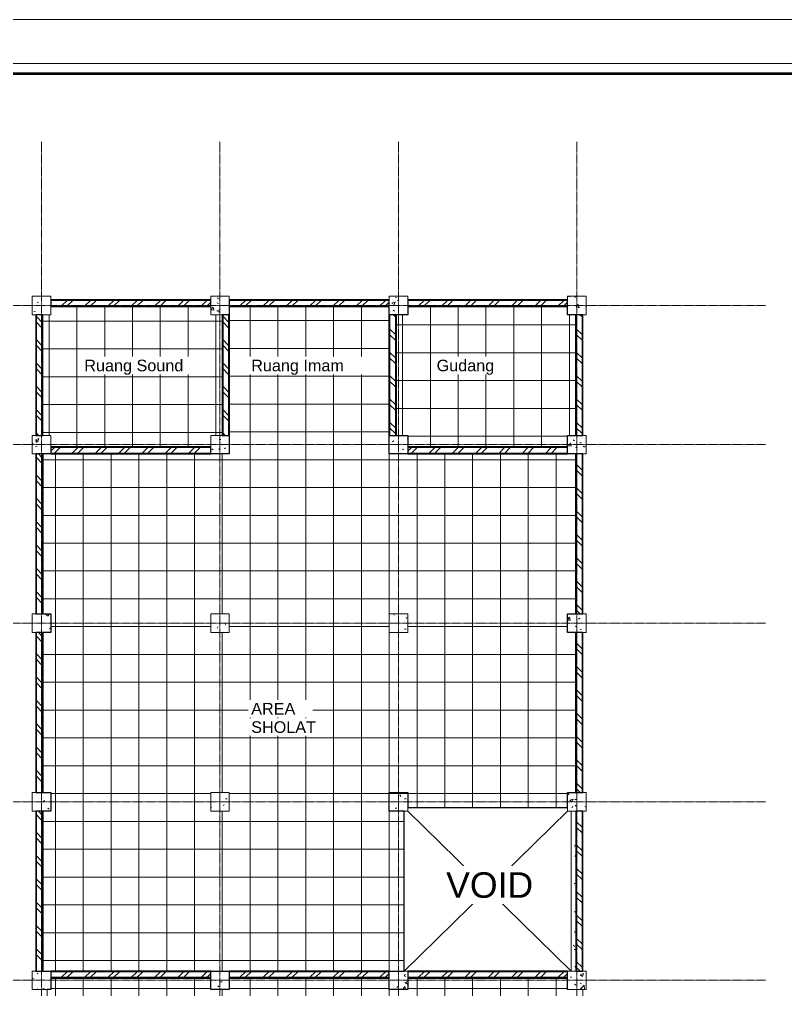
# Model space of a CAD drawing. Header units: millimetres. Extents: x 181904 to 315432, y 14752 to 46226.
# Drawn here: x 194258 to 210787, y 25308 to 46226 of the extents above; entities that cross this region are included whole.
import ezdxf

# ---------------------------------------------------------------- set-up
doc = ezdxf.new("R2010")
doc.units = ezdxf.units.MM
doc.linetypes.add('Grid Line', pattern=[21, 12, -3, 3, -3])
for name, color, linetype, lineweight in [('A-FLOR', 192, 'Continuous', 9), ('A-FLOR-PATT', 8, 'Continuous', 9), ('A-STRT-Cstruktur', 4, 'Continuous', 15), ('A-WALL', 113, 'Continuous', 9), ('A-WALL-PATT', 111, 'Continuous', 25), ('G-ANNO-TEXT', 231, 'Continuous', 9), ('S-BEAM', 12, 'Continuous', 9), ('S-COLS', 52, 'Continuous', 9), ('S-GRID', 1, 'Continuous', 9)]:
    doc.layers.add(name, color=color, linetype=linetype, lineweight=lineweight)
doc.styles.add('Arial_1', font='arial.ttf', dxfattribs={"height": 250})
pattern_1 = [(0, (202972.33, 26779.9), (812.8, 203.2), [33.528, -576.072, 33.528, -576.072, -3251.2]), (0, (202972.33, 26779.9), (812.8, 203.2), [-1219.2, 33.528, -1185.672, 33.528, -576.072, -1422.4]), (0, (202972.33, 26779.9), (812.8, 203.2), [-3048, 33.528, -372.872, 33.528, -982.472]), (120, (203277.13, 26881.5), (-582.3764, 602.3054), [33.528, -576.072, 33.528, -576.072, -3251.2]), (120, (203277.13, 26881.5), (-582.3764, 602.3054), [-1219.2, 33.528, -1185.672, 33.528, -576.072, -1422.4]), (120, (203277.13, 26881.5), (-582.3764, 602.3054), [-3048, 33.528, -372.872, 33.528, -982.472]), (240, (203378.73, 27287.9), (-230.4236, -805.5054), [33.528, -576.072, 33.528, -576.072, -3251.2]), (240, (203378.73, 27287.9), (-230.4236, -805.5054), [-1219.2, 33.528, -1185.672, 33.528, -576.072, -1422.4]), (240, (203378.73, 27287.9), (-230.4236, -805.5054), [-3048, 33.528, -372.872, 33.528, -982.472])]
pattern_2 = [(50, (202972.33, 26779.9), (728.737, -63.756), [76.2, -838.2]), (355, (202972.3, 26779.9), (-140.97, 764.228), [60.96, -670.56]), (100.451, (203033.06, 26774.6), (587.77, 700.467), [64.76, -712.36]), (46.184, (202972.3, 26983.1), (1084.316, -168.17), [114.3, -1257.3]), (96.636, (203062.7, 26969.1), (949.61, 989.71), [97.14, -1068.54]), (351.184, (202972.3, 26983.1), (949.62, 989.7), [91.44, -1005.84]), (21, (203073.93, 26932.3), (606.458, -409.06), [76.2, -838.2]), (326, (203073.9, 26932.3), (247.21, 736.753), [60.96, -670.56]), (71.451, (203124.5, 26898.2), (853.668, 327.685), [64.76, -712.36]), (37.5, (202972.33, 26779.9), (12.3547, 338.22), [33.528, -628.904, 33.528, -647.192, -673.1]), (37.5, (202972.33, 26779.9), (12.3547, 338.22), [-1343.152, 33.528, -639.572]), (7.5, (202972.33, 26779.9), (267.279, 400.722), [33.528, -354.584, 33.528, -613.664, -256.54]), (7.5, (202972.33, 26779.9), (267.279, 400.722), [-1035.304, 33.528, -223.012]), (327.5, (202745.76, 26779.9), (542.3633, -22.9153), [33.528, -220.472, 33.528, -758.952, -1051.56]), (327.5, (202745.76, 26779.9), (542.3633, -22.9153), [-1046.48, 33.528, -1018.032]), (317.5, (202644.16, 26779.9), (592.517, 101.707), [33.528, -296.672, 33.528, -492.76, -746.76]), (317.5, (202644.16, 26779.9), (592.517, 101.707), [-856.488, 33.528, -713.232])]

# ---------------------------------------------------------------- blocks, each defined once
blk = doc.blocks.new('KOPSTR')
at = {"color": 8}
blk.add_lwpolyline([(997258, 628249), (997258, 586244), (1056658, 586244), (1056658, 628249)], close=True, dxfattribs=at)
at = {"lineweight": 13}
blk.add_lwpolyline([(1055385, 626976), (1055385, 587517), (999803, 587517), (999803, 626976)], close=True, dxfattribs=at)
at = {"color": 1, "lineweight": 53, "ltscale": 0.05}
blk.add_lwpolyline([(1045676, 626693), (1045676, 587800), (1000086, 587800), (1000086, 626693)], close=True, dxfattribs=at)

msp = doc.modelspace()

# ---------------------------------------------------------------- hatches: boundary and pattern name
at = {"layer": 'A-FLOR-PATT'}
h = msp.add_hatch(dxfattribs=at)
h.set_pattern_fill('FP_23', color=256, style=0, pattern_type=2)
h.set_pattern_definition([(0, (200435.1, 31332.8), (0, 600), []), (90, (200435.1, 31332.8), (-600, 4e-14), [])])
h.paths.add_polyline_path([(206085.1, 22632.8), (206085.1, 22707.8), (206160.1, 22707.8), (206160.1, 25307.8), (206085.1, 25307.8), (206085.1, 25557.8), (202635.1, 25557.8), (202635.1, 25307.8), (202235.1, 25307.8), (202235.1, 25557.8), (198785.1, 25557.8), (198785.1, 25307.8), (198385.1, 25307.8), (198385.1, 25557.8), (194935.1, 25557.8), (194935.1, 25307.8), (194610.1, 25307.8), (194610.1, 22707.8), (194935.1, 22707.8), (194935.1, 22632.8), (198385.1, 22632.8), (198385.1, 22707.8), (198785.1, 22707.8), (198785.1, 22632.8), (202235.1, 22632.8), (202235.1, 22707.8), (202635.1, 22707.8), (202635.1, 22632.8), (205989.1, 22632.8)])
h.paths.add_polyline_path([(194792.3, 22718.9), (194678, 22718.9), (194678, 22833.2), (194690.7, 22833.2), (194690.7, 25182.4), (194678, 25182.4), (194678, 25296.7), (194792.3, 25296.7), (194792.3, 25182.4), (194779.6, 25182.4), (194779.6, 22833.2), (194792.3, 22833.2), (194792.3, 22733)])
h.paths.add_polyline_path([(202560.1, 25707.8), (202560.1, 29157.8), (202635.1, 29157.8), (202635.1, 29232.8), (206085.1, 29232.8), (206085.1, 29557.8), (206260.1, 29557.8), (206260.1, 33007.8), (206085.1, 33007.8), (206085.1, 33407.8), (206260.1, 33407.8), (206260.1, 36857.8), (202235.1, 36857.8), (202235.1, 40032.8), (198785.1, 40032.8), (198785.1, 36857.8), (194760.1, 36857.8), (194760.1, 33407.8), (194935.1, 33407.8), (194935.1, 33007.8), (194760.1, 33007.8), (194760.1, 29557.8), (194935.1, 29557.8), (194935.1, 29157.8), (194760.1, 29157.8), (194760.1, 25707.8), (202235.1, 25707.8)])
h.paths.add_polyline_path([(198385.1, 29157.8), (198385.1, 29557.8), (198785.1, 29557.8), (198785.1, 29157.8)])
h.paths.add_polyline_path([(202635.1, 33007.8), (202235.1, 33007.8), (202235.1, 33407.8), (202635.1, 33407.8)])
h.paths.add_polyline_path([(198385.1, 33007.8), (198385.1, 33407.8), (198785.1, 33407.8), (198785.1, 33007.8)])
h = msp.add_hatch(dxfattribs=at)
h.set_pattern_fill('FP_21', color=256, style=0, pattern_type=2)
h.set_pattern_definition([(0, (196697.6, 38520.3), (0, 600), []), (90, (196697.6, 38520.3), (-600, 4e-14), [])])
h.paths.add_polyline_path([(198385.1, 37007.8), (198385.1, 37257.8), (198635.1, 37257.8), (198635.1, 39857.8), (198385.1, 39857.8), (198385.1, 40032.8), (194935.1, 40032.8), (194935.1, 39857.8), (194760.1, 39857.8), (194760.1, 37257.8), (194935.1, 37257.8), (194935.1, 37007.8), (196921.6, 37007.8)])
h = msp.add_hatch(dxfattribs=at)
h.set_pattern_fill('FP_22', color=256, style=0, pattern_type=2)
h.set_pattern_definition([(180, (204322.6, 15039.5), (-7e-14, -600), []), (270, (204322.6, 15039.5), (600, 4e-14), [])])
h.paths.add_polyline_path([(202635.1, 37007.8), (206085.1, 37007.8), (206085.1, 37257.8), (206260.1, 37257.8), (206260.1, 39857.8), (206085.1, 39857.8), (206085.1, 40032.8), (202635.1, 40032.8), (202635.1, 39857.8), (202385.1, 39857.8), (202385.1, 37257.8), (202635.1, 37257.8), (202635.1, 37112.5)])
at = {"layer": 'A-WALL-PATT', "lineweight": 9}
h = msp.add_hatch(dxfattribs=at)
h.set_pattern_fill('FP_1', color=256, style=0, pattern_type=2)
h.set_pattern_definition(pattern_1)
h.paths.add_polyline_path([(198385.1, 40167.8), (198385.1, 40182.8), (194935.1, 40182.8), (194935.1, 40167.8)])
h = msp.add_hatch(dxfattribs=at)
h.set_pattern_fill('FP_13', color=256, angle=45, style=0, pattern_type=2)
h.set_pattern_definition([(45, (196660.12, 40032.8), (-251.45, 251.45), []), (45, (196660.12, 40413.8), (-251.45, 251.45), [])])
h.paths.add_polyline_path([(198385.1, 40047.8), (198385.1, 40167.8), (194935.1, 40167.8), (194935.1, 40047.8)])
h = msp.add_hatch(dxfattribs=at)
h.set_pattern_fill('FP_1', color=256, style=0, pattern_type=2)
h.set_pattern_definition(pattern_1)
h.paths.add_polyline_path([(202235.1, 40167.8), (202235.1, 40182.8), (198785.1, 40182.8), (198785.1, 40167.8), (201318, 40167.8)])
h = msp.add_hatch(dxfattribs=at)
h.set_pattern_fill('FP_12', color=256, angle=45, style=0, pattern_type=2)
h.set_pattern_definition([(45, (200510.12, 40032.8), (-251.45, 251.45), []), (45, (200510.12, 40413.8), (-251.45, 251.45), [])])
h.paths.add_polyline_path([(202235.1, 40047.8), (202235.1, 40167.8), (198785.1, 40167.8), (198785.1, 40047.8), (201318, 40047.8)])
h = msp.add_hatch(dxfattribs=at)
h.set_pattern_fill('FP_1', color=256, style=0, pattern_type=2)
h.set_pattern_definition(pattern_1)
h.paths.add_polyline_path([(206085.1, 40167.8), (206085.1, 40182.8), (202635.1, 40182.8), (202635.1, 40167.8)])
h = msp.add_hatch(dxfattribs=at)
h.set_pattern_fill('FP_11', color=256, angle=45, style=0, pattern_type=2)
h.set_pattern_definition([(45, (204360.12, 40032.8), (-251.45, 251.45), []), (45, (204360.12, 40413.8), (-251.45, 251.45), [])])
h.paths.add_polyline_path([(206085.1, 40047.8), (206085.1, 40167.8), (202635.1, 40167.8), (202635.1, 40047.8)])
h = msp.add_hatch(dxfattribs=at)
h.set_pattern_fill('FP_1', color=256, style=0, pattern_type=2)
h.set_pattern_definition(pattern_1)
h.paths.add_polyline_path([(198385.1, 40032.8), (198385.1, 40047.8), (194935.1, 40047.8), (194935.1, 40032.8)])
h = msp.add_hatch(dxfattribs=at)
h.set_pattern_fill('FP_1', color=256, style=0, pattern_type=2)
h.set_pattern_definition(pattern_1)
h.paths.add_polyline_path([(202235.1, 40032.8), (202235.1, 40047.8), (198785.1, 40047.8), (198785.1, 40032.8), (201318, 40032.8)])
h = msp.add_hatch(dxfattribs=at)
h.set_pattern_fill('FP_1', color=256, style=0, pattern_type=2)
h.set_pattern_definition(pattern_1)
h.paths.add_polyline_path([(206085.1, 40032.8), (206085.1, 40047.8), (202635.1, 40047.8), (202635.1, 40032.8)])
h = msp.add_hatch(dxfattribs=at)
h.set_pattern_fill('FP_1', color=256, style=0, pattern_type=2)
h.set_pattern_definition(pattern_1)
h.paths.add_polyline_path([(194625.1, 37257.8), (194625.1, 39857.8), (194610.1, 39857.8), (194610.1, 37257.8)])
h = msp.add_hatch(dxfattribs=at)
h.set_pattern_fill('FP_3', color=256, angle=45, style=0, pattern_type=2)
h.set_pattern_definition([(135, (194760.12, 38557.8), (-251.45, -251.45), []), (135, (194379.12, 38557.8), (-251.45, -251.45), [])])
h.paths.add_polyline_path([(194745.1, 37257.8), (194745.1, 39857.8), (194625.1, 39857.8), (194625.1, 37257.8)])
h = msp.add_hatch(dxfattribs=at)
h.set_pattern_fill('FP_1', color=256, style=0, pattern_type=2)
h.set_pattern_definition(pattern_1)
h.paths.add_polyline_path([(198650.1, 37257.8), (198650.1, 39857.8), (198635.1, 39857.8), (198635.1, 37257.8)])
h = msp.add_hatch(dxfattribs=at)
h.set_pattern_fill('FP_16', color=256, angle=45, style=0, pattern_type=2)
h.set_pattern_definition([(135, (198785.12, 38557.8), (-251.45, -251.45), []), (135, (198404.12, 38557.8), (-251.45, -251.45), [])])
h.paths.add_polyline_path([(198650.1, 37257.8), (198770.1, 37257.8), (198770.1, 39857.8), (198650.1, 39857.8), (198650.1, 39336.2)])
h = msp.add_hatch(dxfattribs=at)
h.set_pattern_fill('FP_1', color=256, style=0, pattern_type=2)
h.set_pattern_definition(pattern_1)
h.paths.add_polyline_path([(198770.1, 37257.8), (198785.1, 37257.8), (198785.1, 39857.8), (198770.1, 39857.8), (198770.1, 39336.2)])
h = msp.add_hatch(dxfattribs=at)
h.set_pattern_fill('FP_17', color=256, angle=45, style=0, pattern_type=2)
h.set_pattern_definition([(315, (202235.12, 38557.8), (251.45, 251.45), []), (315, (202616.12, 38557.8), (251.45, 251.45), [])])
h.paths.add_polyline_path([(202370.1, 37257.8), (202370.1, 39857.8), (202250.1, 39857.8), (202250.1, 37257.8)])
h = msp.add_hatch(dxfattribs=at)
h.set_pattern_fill('FP_1', color=256, style=0, pattern_type=2)
h.set_pattern_definition(pattern_1)
h.paths.add_polyline_path([(202385.1, 37257.8), (202385.1, 39857.8), (202370.1, 39857.8), (202370.1, 37257.8)])
h = msp.add_hatch(dxfattribs=at)
h.set_pattern_fill('FP_10', color=256, angle=45, style=0, pattern_type=2)
h.set_pattern_definition([(315, (206260.12, 38557.8), (251.45, 251.45), []), (315, (206641.12, 38557.8), (251.45, 251.45), [])])
h.paths.add_polyline_path([(206395.1, 37257.8), (206395.1, 39857.8), (206275.1, 39857.8), (206275.1, 37257.8)])
h = msp.add_hatch(dxfattribs=at)
h.set_pattern_fill('FP_1', color=256, style=0, pattern_type=2)
h.set_pattern_definition(pattern_1)
h.paths.add_polyline_path([(206410.1, 37257.8), (206410.1, 39857.8), (206395.1, 39857.8), (206395.1, 37257.8)])
h = msp.add_hatch(dxfattribs=at)
h.set_pattern_fill('FP_1', color=256, style=0, pattern_type=2)
h.set_pattern_definition(pattern_1)
h.paths.add_polyline_path([(194625.1, 33407.8), (194625.1, 36857.8), (194610.1, 36857.8), (194610.1, 33407.8)])
h = msp.add_hatch(dxfattribs=at)
h.set_pattern_fill('FP_4', color=256, angle=45, style=0, pattern_type=2)
h.set_pattern_definition([(135, (194760.12, 35132.8), (-251.45, -251.45), []), (135, (194379.12, 35132.8), (-251.45, -251.45), [])])
h.paths.add_polyline_path([(194745.1, 33407.8), (194745.1, 36857.8), (194625.1, 36857.8), (194625.1, 33407.8)])
h = msp.add_hatch(dxfattribs=at)
h.set_pattern_fill('FP_1', color=256, style=0, pattern_type=2)
h.set_pattern_definition(pattern_1)
h.paths.add_polyline_path([(194760.1, 33407.8), (194760.1, 36857.8), (194745.1, 36857.8), (194745.1, 33407.8)])
h = msp.add_hatch(dxfattribs=at)
h.set_pattern_fill('FP_1', color=256, style=0, pattern_type=2)
h.set_pattern_definition(pattern_1)
h.paths.add_polyline_path([(198385.1, 36992.8), (198385.1, 37007.8), (194935.1, 37007.8), (194935.1, 36992.8), (196921.6, 36992.8)])
h = msp.add_hatch(dxfattribs=at)
h.set_pattern_fill('FP_14', color=256, angle=-315, style=0, pattern_type=2)
h.set_pattern_definition([(225, (196660.12, 37007.8), (251.45, -251.45), []), (225, (196660.12, 36626.8), (251.45, -251.45), [])])
h.paths.add_polyline_path([(198385.1, 36872.8), (198385.1, 36992.8), (194935.1, 36992.8), (194935.1, 36872.8), (196921.6, 36872.8)])
h = msp.add_hatch(dxfattribs=at)
h.set_pattern_fill('FP_1', color=256, style=0, pattern_type=2)
h.set_pattern_definition(pattern_1)
h.paths.add_polyline_path([(198385.1, 36857.8), (198385.1, 36872.8), (194935.1, 36872.8), (194935.1, 36857.8), (196921.6, 36857.8)])
h = msp.add_hatch(dxfattribs=at)
h.set_pattern_fill('FP_1', color=256, style=0, pattern_type=2)
h.set_pattern_definition(pattern_1)
h.paths.add_polyline_path([(206085.1, 36992.8), (206085.1, 37007.8), (202635.1, 37007.8), (202635.1, 36992.8), (205714.4, 36992.8)])
h = msp.add_hatch(dxfattribs=at)
h.set_pattern_fill('FP_15', color=256, angle=-315, style=0, pattern_type=2)
h.set_pattern_definition([(225, (204360.12, 37007.8), (251.45, -251.45), []), (225, (204360.12, 36626.8), (251.45, -251.45), [])])
h.paths.add_polyline_path([(206085.1, 36872.8), (206085.1, 36992.8), (202635.1, 36992.8), (202635.1, 36872.8), (205714.4, 36872.8)])
h = msp.add_hatch(dxfattribs=at)
h.set_pattern_fill('FP_1', color=256, style=0, pattern_type=2)
h.set_pattern_definition(pattern_1)
h.paths.add_polyline_path([(206085.1, 36857.8), (206085.1, 36872.8), (202635.1, 36872.8), (202635.1, 36857.8), (205714.4, 36857.8)])
h = msp.add_hatch(dxfattribs=at)
h.set_pattern_fill('FP_1', color=256, style=0, pattern_type=2)
h.set_pattern_definition(pattern_1)
h.paths.add_polyline_path([(206275.1, 33407.8), (206275.1, 36857.8), (206260.1, 36857.8), (206260.1, 33407.8)])
h = msp.add_hatch(dxfattribs=at)
h.set_pattern_fill('FP_9', color=256, angle=45, style=0, pattern_type=2)
h.set_pattern_definition([(315, (206260.12, 35132.8), (251.45, 251.45), []), (315, (206641.12, 35132.8), (251.45, 251.45), [])])
h.paths.add_polyline_path([(206395.1, 33407.8), (206395.1, 36857.8), (206275.1, 36857.8), (206275.1, 33407.8)])
h = msp.add_hatch(dxfattribs=at)
h.set_pattern_fill('FP_1', color=256, style=0, pattern_type=2)
h.set_pattern_definition(pattern_1)
h.paths.add_polyline_path([(206410.1, 33407.8), (206410.1, 36857.8), (206395.1, 36857.8), (206395.1, 33407.8)])
h = msp.add_hatch(dxfattribs=at)
h.set_pattern_fill('FP_1', color=256, style=0, pattern_type=2)
h.set_pattern_definition(pattern_1)
h.paths.add_polyline_path([(194625.1, 29557.8), (194625.1, 33007.8), (194610.1, 33007.8), (194610.1, 29557.8)])
h = msp.add_hatch(dxfattribs=at)
h.set_pattern_fill('FP_5', color=256, angle=45, style=0, pattern_type=2)
h.set_pattern_definition([(135, (194760.12, 31282.8), (-251.45, -251.45), []), (135, (194379.12, 31282.8), (-251.45, -251.45), [])])
h.paths.add_polyline_path([(194745.1, 29557.8), (194745.1, 33007.8), (194625.1, 33007.8), (194625.1, 29557.8)])
h = msp.add_hatch(dxfattribs=at)
h.set_pattern_fill('FP_1', color=256, style=0, pattern_type=2)
h.set_pattern_definition(pattern_1)
h.paths.add_polyline_path([(194760.1, 29557.8), (194760.1, 33007.8), (194745.1, 33007.8), (194745.1, 29557.8)])
h = msp.add_hatch(dxfattribs=at)
h.set_pattern_fill('FP_1', color=256, style=0, pattern_type=2)
h.set_pattern_definition(pattern_1)
h.paths.add_polyline_path([(206275.1, 29557.8), (206275.1, 33007.8), (206260.1, 33007.8), (206260.1, 29557.8)])
h = msp.add_hatch(dxfattribs=at)
h.set_pattern_fill('FP_8', color=256, angle=45, style=0, pattern_type=2)
h.set_pattern_definition([(315, (206260.12, 31282.8), (251.45, 251.45), []), (315, (206641.12, 31282.8), (251.45, 251.45), [])])
h.paths.add_polyline_path([(206275.1, 29557.8), (206395.1, 29557.8), (206395.1, 33007.8), (206275.1, 33007.8), (206275.1, 30441.5)])
h = msp.add_hatch(dxfattribs=at)
h.set_pattern_fill('FP_1', color=256, style=0, pattern_type=2)
h.set_pattern_definition(pattern_1)
h.paths.add_polyline_path([(206395.1, 29557.8), (206410.1, 29557.8), (206410.1, 33007.8), (206395.1, 33007.8), (206395.1, 30441.5)])
h = msp.add_hatch(dxfattribs=at)
h.set_pattern_fill('FP_1', color=256, style=0, pattern_type=2)
h.set_pattern_definition(pattern_1)
h.paths.add_polyline_path([(194625.1, 25707.8), (194625.1, 29157.8), (194610.1, 29157.8), (194610.1, 25707.8)])
h = msp.add_hatch(dxfattribs=at)
h.set_pattern_fill('FP_6', color=256, angle=45, style=0, pattern_type=2)
h.set_pattern_definition([(135, (194760.12, 27432.8), (-251.45, -251.45), []), (135, (194379.12, 27432.8), (-251.45, -251.45), [])])
h.paths.add_polyline_path([(194625.1, 25707.8), (194745.1, 25707.8), (194745.1, 29157.8), (194625.1, 29157.8), (194625.1, 25994.1)])
h = msp.add_hatch(dxfattribs=at)
h.set_pattern_fill('FP_1', color=256, style=0, pattern_type=2)
h.set_pattern_definition(pattern_1)
h.paths.add_polyline_path([(194760.1, 25707.8), (194760.1, 29157.8), (194745.1, 29157.8), (194745.1, 25707.8)])
h = msp.add_hatch(dxfattribs=at)
h.set_pattern_fill('FP_1', color=256, style=0, pattern_type=2)
h.set_pattern_definition(pattern_1)
h.paths.add_polyline_path([(206275.1, 25707.8), (206275.1, 29157.8), (206260.1, 29157.8), (206260.1, 25707.8)])
h = msp.add_hatch(dxfattribs=at)
h.set_pattern_fill('FP_7', color=256, angle=45, style=0, pattern_type=2)
h.set_pattern_definition([(315, (206260.12, 27432.8), (251.45, 251.45), []), (315, (206641.12, 27432.8), (251.45, 251.45), [])])
h.paths.add_polyline_path([(206395.1, 25707.8), (206395.1, 29157.8), (206275.1, 29157.8), (206275.1, 25707.8)])
h = msp.add_hatch(dxfattribs=at)
h.set_pattern_fill('FP_1', color=256, style=0, pattern_type=2)
h.set_pattern_definition(pattern_1)
h.paths.add_polyline_path([(206410.1, 25707.8), (206410.1, 29157.8), (206395.1, 29157.8), (206395.1, 25707.8)])
h = msp.add_hatch(dxfattribs=at)
h.set_pattern_fill('FP_1', color=256, style=0, pattern_type=2)
h.set_pattern_definition(pattern_1)
h.paths.add_polyline_path([(198385.1, 25692.8), (198385.1, 25707.8), (194935.1, 25707.8), (194935.1, 25692.8), (196921.6, 25692.8)])
h = msp.add_hatch(dxfattribs=at)
h.set_pattern_fill('FP_18', color=256, angle=45, style=0, pattern_type=2)
h.set_pattern_definition([(45, (196660.12, 25557.8), (-251.45, 251.45), []), (45, (196660.12, 25938.8), (-251.45, 251.45), [])])
h.paths.add_polyline_path([(198385.1, 25572.8), (198385.1, 25692.8), (194935.1, 25692.8), (194935.1, 25572.8), (196921.6, 25572.8)])
h = msp.add_hatch(dxfattribs=at)
h.set_pattern_fill('FP_1', color=256, style=0, pattern_type=2)
h.set_pattern_definition(pattern_1)
h.paths.add_polyline_path([(198385.1, 25557.8), (198385.1, 25572.8), (194935.1, 25572.8), (194935.1, 25557.8), (196921.6, 25557.8)])
h = msp.add_hatch(dxfattribs=at)
h.set_pattern_fill('FP_1', color=256, style=0, pattern_type=2)
h.set_pattern_definition(pattern_1)
h.paths.add_polyline_path([(202235.1, 25692.8), (202235.1, 25707.8), (198785.1, 25707.8), (198785.1, 25692.8), (201318, 25692.8)])
h = msp.add_hatch(dxfattribs=at)
h.set_pattern_fill('FP_19', color=256, angle=45, style=0, pattern_type=2)
h.set_pattern_definition([(45, (200510.12, 25557.8), (-251.45, 251.45), []), (45, (200510.12, 25938.8), (-251.45, 251.45), [])])
h.paths.add_polyline_path([(202235.1, 25572.8), (202235.1, 25692.8), (198785.1, 25692.8), (198785.1, 25572.8), (201318, 25572.8)])
h = msp.add_hatch(dxfattribs=at)
h.set_pattern_fill('FP_1', color=256, style=0, pattern_type=2)
h.set_pattern_definition(pattern_1)
h.paths.add_polyline_path([(202235.1, 25557.8), (202235.1, 25572.8), (198785.1, 25572.8), (198785.1, 25557.8), (201318, 25557.8)])
h = msp.add_hatch(dxfattribs=at)
h.set_pattern_fill('FP_1', color=256, style=0, pattern_type=2)
h.set_pattern_definition(pattern_1)
h.paths.add_polyline_path([(206085.1, 25692.8), (206085.1, 25707.8), (202635.1, 25707.8), (202635.1, 25692.8), (205714.4, 25692.8)])
h = msp.add_hatch(dxfattribs=at)
h.set_pattern_fill('FP_20', color=256, angle=45, style=0, pattern_type=2)
h.set_pattern_definition([(45, (204360.12, 25557.8), (-251.45, 251.45), []), (45, (204360.12, 25938.8), (-251.45, 251.45), [])])
h.paths.add_polyline_path([(206085.1, 25572.8), (206085.1, 25692.8), (202635.1, 25692.8), (202635.1, 25572.8), (205714.4, 25572.8)])
h = msp.add_hatch(dxfattribs=at)
h.set_pattern_fill('FP_1', color=256, style=0, pattern_type=2)
h.set_pattern_definition(pattern_1)
h.paths.add_polyline_path([(206085.1, 25557.8), (206085.1, 25572.8), (202635.1, 25572.8), (202635.1, 25557.8), (205714.4, 25557.8)])
at = {"layer": 'S-BEAM'}
h = msp.add_hatch(dxfattribs=at)
h.set_pattern_fill('FP_1', color=256, style=0, pattern_type=2)
h.set_pattern_definition(pattern_1)
h.paths.add_polyline_path([(206260.1, 25707.8), (206260.1, 29157.8), (206160.1, 29157.8), (206160.1, 25707.8)])
at = {"layer": 'S-COLS'}
h = msp.add_hatch(dxfattribs=at)
h.set_pattern_fill('FP_2', color=256, style=0, pattern_type=2)
h.set_pattern_definition(pattern_2)
h.paths.add_polyline_path([(194935.1, 39857.8), (194935.1, 40257.8), (194535.1, 40257.8), (194535.1, 39857.8)])
h = msp.add_hatch(dxfattribs=at)
h.set_pattern_fill('FP_2', color=256, style=0, pattern_type=2)
h.set_pattern_definition(pattern_2)
h.paths.add_polyline_path([(198785.1, 39857.8), (198785.1, 40257.8), (198385.1, 40257.8), (198385.1, 39857.8)])
h = msp.add_hatch(dxfattribs=at)
h.set_pattern_fill('FP_2', color=256, style=0, pattern_type=2)
h.set_pattern_definition(pattern_2)
h.paths.add_polyline_path([(202635.1, 39857.8), (202635.1, 40257.8), (202235.1, 40257.8), (202235.1, 39857.8)])
h = msp.add_hatch(dxfattribs=at)
h.set_pattern_fill('FP_2', color=256, style=0, pattern_type=2)
h.set_pattern_definition(pattern_2)
h.paths.add_polyline_path([(206485.1, 39857.8), (206485.1, 40257.8), (206085.1, 40257.8), (206085.1, 39857.8)])
h = msp.add_hatch(dxfattribs=at)
h.set_pattern_fill('FP_2', color=256, style=0, pattern_type=2)
h.set_pattern_definition(pattern_2)
h.paths.add_polyline_path([(194935.1, 36857.8), (194935.1, 37257.8), (194535.1, 37257.8), (194535.1, 36857.8)])
h = msp.add_hatch(dxfattribs=at)
h.set_pattern_fill('FP_2', color=256, style=0, pattern_type=2)
h.set_pattern_definition(pattern_2)
h.paths.add_polyline_path([(198785.1, 36857.8), (198785.1, 37257.8), (198385.1, 37257.8), (198385.1, 36857.8)])
h = msp.add_hatch(dxfattribs=at)
h.set_pattern_fill('FP_2', color=256, style=0, pattern_type=2)
h.set_pattern_definition(pattern_2)
h.paths.add_polyline_path([(202635.1, 36857.8), (202635.1, 37257.8), (202235.1, 37257.8), (202235.1, 36857.8)])
h = msp.add_hatch(dxfattribs=at)
h.set_pattern_fill('FP_2', color=256, style=0, pattern_type=2)
h.set_pattern_definition(pattern_2)
h.paths.add_polyline_path([(206485.1, 36857.8), (206485.1, 37257.8), (206085.1, 37257.8), (206085.1, 36857.8)])
h = msp.add_hatch(dxfattribs=at)
h.set_pattern_fill('FP_2', color=256, style=0, pattern_type=2)
h.set_pattern_definition(pattern_2)
h.paths.add_polyline_path([(194935.1, 33007.8), (194935.1, 33407.8), (194535.1, 33407.8), (194535.1, 33007.8)])
h = msp.add_hatch(dxfattribs=at)
h.set_pattern_fill('FP_1', color=256, style=0, pattern_type=2)
h.set_pattern_definition(pattern_1)
h.paths.add_polyline_path([(198385.1, 33007.8), (198785.1, 33007.8), (198785.1, 33407.8), (198385.1, 33407.8)])
h = msp.add_hatch(dxfattribs=at)
h.set_pattern_fill('FP_1', color=256, style=0, pattern_type=2)
h.set_pattern_definition(pattern_1)
h.paths.add_polyline_path([(202235.1, 33007.8), (202635.1, 33007.8), (202635.1, 33407.8), (202235.1, 33407.8)])
h = msp.add_hatch(dxfattribs=at)
h.set_pattern_fill('FP_2', color=256, style=0, pattern_type=2)
h.set_pattern_definition(pattern_2)
h.paths.add_polyline_path([(206485.1, 33007.8), (206485.1, 33407.8), (206085.1, 33407.8), (206085.1, 33007.8)])
h = msp.add_hatch(dxfattribs=at)
h.set_pattern_fill('FP_2', color=256, style=0, pattern_type=2)
h.set_pattern_definition(pattern_2)
h.paths.add_polyline_path([(194935.1, 29157.8), (194935.1, 29557.8), (194535.1, 29557.8), (194535.1, 29157.8)])
h = msp.add_hatch(dxfattribs=at)
h.set_pattern_fill('FP_1', color=256, style=0, pattern_type=2)
h.set_pattern_definition(pattern_1)
h.paths.add_polyline_path([(198385.1, 29157.8), (198785.1, 29157.8), (198785.1, 29557.8), (198385.1, 29557.8)])
h = msp.add_hatch(dxfattribs=at)
h.set_pattern_fill('FP_1', color=256, style=0, pattern_type=2)
h.set_pattern_definition(pattern_1)
h.paths.add_polyline_path([(202235.1, 29157.8), (202635.1, 29157.8), (202635.1, 29557.8), (202235.1, 29557.8)])
h = msp.add_hatch(dxfattribs=at)
h.set_pattern_fill('FP_2', color=256, style=0, pattern_type=2)
h.set_pattern_definition(pattern_2)
h.paths.add_polyline_path([(206485.1, 29157.8), (206485.1, 29557.8), (206085.1, 29557.8), (206085.1, 29157.8)])
h = msp.add_hatch(dxfattribs=at)
h.set_pattern_fill('FP_2', color=256, style=0, pattern_type=2)
h.set_pattern_definition(pattern_2)
h.paths.add_polyline_path([(194935.1, 25307.8), (194935.1, 25707.8), (194535.1, 25707.8), (194535.1, 25307.8), (194723.4, 25307.8)])
h = msp.add_hatch(dxfattribs=at)
h.set_pattern_fill('FP_2', color=256, style=0, pattern_type=2)
h.set_pattern_definition(pattern_2)
h.paths.add_polyline_path([(198785.1, 25307.8), (198785.1, 25707.8), (198385.1, 25707.8), (198385.1, 25307.8)])
h = msp.add_hatch(dxfattribs=at)
h.set_pattern_fill('FP_2', color=256, style=0, pattern_type=2)
h.set_pattern_definition(pattern_2)
h.paths.add_polyline_path([(202635.1, 25307.8), (202635.1, 25707.8), (202235.1, 25707.8), (202235.1, 25307.8)])
h = msp.add_hatch(dxfattribs=at)
h.set_pattern_fill('FP_2', color=256, style=0, pattern_type=2)
h.set_pattern_definition(pattern_2)
h.paths.add_polyline_path([(206085.1, 25307.8), (206485.1, 25307.8), (206485.1, 25707.8), (206085.1, 25707.8), (206085.1, 25438.2)])

# ---------------------------------------------------------------- linework, layer by layer
for p, q in [((202560.1, 25707.8), (206085.1, 29157.8)), ((202635.1, 29157.8), (206160.1, 25707.8))]:
    msp.add_line(p, q)
for points in [[(194935.1, 25557.8), (194935.1, 25307.8), (194860.1, 25307.8)], [(206085.1, 25307.8), (206085.1, 25557.8), (202635.1, 25557.8), (202635.1, 25307.8), (202235.1, 25307.8), (202235.1, 25557.8), (198785.1, 25557.8), (198785.1, 25307.8), (198385.1, 25307.8), (198385.1, 25557.8), (194935.1, 25557.8)]]:
    msp.add_lwpolyline(points)
at = {"layer": 'A-FLOR'}
for p, q in [((198385.1, 33007.8), (198385.1, 33407.8)), ((198385.1, 33407.8), (198785.1, 33407.8)), ((198785.1, 33407.8), (198785.1, 33007.8)), ((202235.1, 33007.8), (202235.1, 33407.8)), ((202235.1, 33407.8), (202635.1, 33407.8)), ((202635.1, 33407.8), (202635.1, 33007.8)), ((198785.1, 33007.8), (198385.1, 33007.8)), ((202635.1, 33007.8), (202235.1, 33007.8)), ((198385.1, 29157.8), (198385.1, 29557.8)), ((198385.1, 29557.8), (198785.1, 29557.8)), ((198785.1, 29557.8), (198785.1, 29157.8)), ((198785.1, 29157.8), (198385.1, 29157.8)), ((202560.1, 25707.8), (202560.1, 29157.8)), ((202560.1, 29157.8), (202635.1, 29157.8)), ((202635.1, 29157.8), (202635.1, 29232.8)), ((202635.1, 29232.8), (206085.1, 29232.8)), ((206160.1, 25707.8), (206160.1, 29157.8)), ((194860.1, 25307.8), (194860.1, 22707.8))]:
    msp.add_line(p, q, dxfattribs=at)
at = {"layer": 'A-WALL', "lineweight": 25}
for p, q in [((198385.1, 40182.8), (194935.1, 40182.8)), ((194935.1, 40182.8), (194935.1, 40032.8)), ((198385.1, 40032.8), (198385.1, 40182.8)), ((202235.1, 40182.8), (198785.1, 40182.8)), ((198785.1, 40182.8), (198785.1, 40032.8)), ((202235.1, 40032.8), (202235.1, 40182.8)), ((206085.1, 40182.8), (202635.1, 40182.8)), ((202635.1, 40182.8), (202635.1, 40032.8)), ((206085.1, 40032.8), (206085.1, 40182.8)), ((194935.1, 40032.8), (198385.1, 40032.8)), ((198785.1, 40032.8), (202235.1, 40032.8)), ((202635.1, 40032.8), (206085.1, 40032.8)), ((194610.1, 39857.8), (194610.1, 37257.8)), ((194760.1, 39857.8), (194610.1, 39857.8)), ((194760.1, 37257.8), (194760.1, 39857.8)), ((198635.1, 39857.8), (198635.1, 37257.8)), ((198785.1, 39857.8), (198635.1, 39857.8)), ((198785.1, 37257.8), (198785.1, 39857.8)), ((202385.1, 39857.8), (202235.1, 39857.8)), ((202235.1, 39857.8), (202235.1, 37257.8)), ((202385.1, 37257.8), (202385.1, 39857.8)), ((206410.1, 39857.8), (206260.1, 39857.8)), ((206260.1, 39857.8), (206260.1, 37257.8)), ((206410.1, 37257.8), (206410.1, 39857.8)), ((194610.1, 37257.8), (194760.1, 37257.8)), ((198635.1, 37257.8), (198785.1, 37257.8)), ((202235.1, 37257.8), (202385.1, 37257.8)), ((206260.1, 37257.8), (206410.1, 37257.8)), ((194610.1, 36857.8), (194610.1, 33407.8)), ((194760.1, 36857.8), (194610.1, 36857.8)), ((194760.1, 33407.8), (194760.1, 36857.8)), ((198385.1, 37007.8), (194935.1, 37007.8)), ((194935.1, 37007.8), (194935.1, 36857.8)), ((194935.1, 36857.8), (198385.1, 36857.8)), ((198385.1, 36857.8), (198385.1, 37007.8)), ((206085.1, 37007.8), (202635.1, 37007.8)), ((202635.1, 37007.8), (202635.1, 36857.8)), ((202635.1, 36857.8), (206085.1, 36857.8)), ((206085.1, 36857.8), (206085.1, 37007.8)), ((206410.1, 36857.8), (206260.1, 36857.8)), ((206260.1, 36857.8), (206260.1, 33407.8)), ((206410.1, 33407.8), (206410.1, 36857.8)), ((194610.1, 33407.8), (194760.1, 33407.8)), ((206260.1, 33407.8), (206410.1, 33407.8)), ((194610.1, 33007.8), (194610.1, 29557.8)), ((194760.1, 33007.8), (194610.1, 33007.8)), ((194760.1, 29557.8), (194760.1, 33007.8)), ((206410.1, 33007.8), (206260.1, 33007.8)), ((206260.1, 33007.8), (206260.1, 29557.8)), ((206410.1, 29557.8), (206410.1, 33007.8)), ((194610.1, 29557.8), (194760.1, 29557.8)), ((206260.1, 29557.8), (206410.1, 29557.8)), ((194610.1, 29157.8), (194610.1, 25707.8)), ((194760.1, 29157.8), (194610.1, 29157.8)), ((194760.1, 25707.8), (194760.1, 29157.8)), ((206410.1, 29157.8), (206260.1, 29157.8)), ((206260.1, 29157.8), (206260.1, 25707.8)), ((206410.1, 25707.8), (206410.1, 29157.8)), ((194610.1, 25707.8), (194760.1, 25707.8)), ((198385.1, 25707.8), (194935.1, 25707.8)), ((194935.1, 25707.8), (194935.1, 25557.8)), ((194935.1, 25557.8), (198385.1, 25557.8)), ((198385.1, 25557.8), (198385.1, 25707.8)), ((202235.1, 25707.8), (198785.1, 25707.8)), ((198785.1, 25707.8), (198785.1, 25557.8)), ((198785.1, 25557.8), (202235.1, 25557.8)), ((202235.1, 25557.8), (202235.1, 25707.8)), ((206085.1, 25707.8), (202635.1, 25707.8)), ((202635.1, 25707.8), (202635.1, 25557.8)), ((202635.1, 25557.8), (206085.1, 25557.8)), ((206085.1, 25557.8), (206085.1, 25707.8)), ((206260.1, 25707.8), (206410.1, 25707.8))]:
    msp.add_line(p, q, dxfattribs=at)
at = {"layer": 'A-WALL'}
for p, q in [((194935.1, 40167.8), (198385.1, 40167.8)), ((198785.1, 40167.8), (202235.1, 40167.8)), ((202635.1, 40167.8), (206085.1, 40167.8)), ((194935.1, 40047.8), (198385.1, 40047.8)), ((198785.1, 40047.8), (202235.1, 40047.8)), ((202635.1, 40047.8), (206085.1, 40047.8)), ((194625.1, 37257.8), (194625.1, 39857.8)), ((194745.1, 37257.8), (194745.1, 39857.8)), ((198650.1, 37257.8), (198650.1, 39857.8)), ((198770.1, 37257.8), (198770.1, 39857.8)), ((202250.1, 39857.8), (202250.1, 37257.8)), ((202370.1, 39857.8), (202370.1, 37257.8)), ((206275.1, 39857.8), (206275.1, 37257.8)), ((206395.1, 39857.8), (206395.1, 37257.8)), ((194625.1, 33407.8), (194625.1, 36857.8)), ((194745.1, 33407.8), (194745.1, 36857.8)), ((198385.1, 36992.8), (194935.1, 36992.8)), ((198385.1, 36872.8), (194935.1, 36872.8)), ((206085.1, 36992.8), (202635.1, 36992.8)), ((206085.1, 36872.8), (202635.1, 36872.8)), ((206275.1, 36857.8), (206275.1, 33407.8)), ((206395.1, 36857.8), (206395.1, 33407.8)), ((194625.1, 29557.8), (194625.1, 33007.8)), ((194745.1, 29557.8), (194745.1, 33007.8)), ((206275.1, 33007.8), (206275.1, 29557.8)), ((206395.1, 33007.8), (206395.1, 29557.8)), ((194625.1, 25707.8), (194625.1, 29157.8)), ((194745.1, 25707.8), (194745.1, 29157.8)), ((206275.1, 29157.8), (206275.1, 25707.8)), ((206395.1, 29157.8), (206395.1, 25707.8)), ((198385.1, 25692.8), (194935.1, 25692.8)), ((198385.1, 25572.8), (194935.1, 25572.8)), ((202235.1, 25692.8), (198785.1, 25692.8)), ((202235.1, 25572.8), (198785.1, 25572.8)), ((206085.1, 25692.8), (202635.1, 25692.8)), ((206085.1, 25572.8), (202635.1, 25572.8))]:
    msp.add_line(p, q, dxfattribs=at)
at = {"layer": 'S-BEAM'}
for p, q in [((206160.1, 29157.8), (206160.1, 25707.8)), ((206410.1, 22707.8), (206410.1, 25307.8))]:
    msp.add_line(p, q, dxfattribs=at)
at = {"layer": 'S-COLS'}
for p, q in [((194935.1, 40257.8), (194535.1, 40257.8)), ((194535.1, 40257.8), (194535.1, 39857.8)), ((194935.1, 39857.8), (194935.1, 40257.8)), ((198785.1, 40257.8), (198385.1, 40257.8)), ((198385.1, 40257.8), (198385.1, 39857.8)), ((198785.1, 39857.8), (198785.1, 40257.8)), ((202635.1, 40257.8), (202235.1, 40257.8)), ((202235.1, 40257.8), (202235.1, 39857.8)), ((202635.1, 39857.8), (202635.1, 40257.8)), ((206485.1, 40257.8), (206085.1, 40257.8)), ((206085.1, 40257.8), (206085.1, 39857.8)), ((206485.1, 39857.8), (206485.1, 40257.8)), ((194535.1, 39857.8), (194935.1, 39857.8)), ((198385.1, 39857.8), (198785.1, 39857.8)), ((202235.1, 39857.8), (202635.1, 39857.8)), ((206085.1, 39857.8), (206485.1, 39857.8)), ((194935.1, 37257.8), (194535.1, 37257.8)), ((194535.1, 37257.8), (194535.1, 36857.8)), ((194935.1, 36857.8), (194935.1, 37257.8)), ((198785.1, 37257.8), (198385.1, 37257.8)), ((198385.1, 37257.8), (198385.1, 36857.8)), ((198785.1, 36857.8), (198785.1, 37257.8)), ((202635.1, 37257.8), (202235.1, 37257.8)), ((202235.1, 37257.8), (202235.1, 36857.8)), ((202635.1, 36857.8), (202635.1, 37257.8)), ((206485.1, 37257.8), (206085.1, 37257.8)), ((206085.1, 37257.8), (206085.1, 36857.8)), ((206485.1, 36857.8), (206485.1, 37257.8)), ((194535.1, 36857.8), (194935.1, 36857.8)), ((198385.1, 36857.8), (198785.1, 36857.8)), ((202235.1, 36857.8), (202635.1, 36857.8)), ((206085.1, 36857.8), (206485.1, 36857.8)), ((194935.1, 33407.8), (194535.1, 33407.8)), ((194535.1, 33407.8), (194535.1, 33007.8)), ((194935.1, 33007.8), (194935.1, 33407.8)), ((198385.1, 33407.8), (198785.1, 33407.8)), ((198385.1, 33007.8), (198385.1, 33407.8)), ((198785.1, 33407.8), (198785.1, 33007.8)), ((202235.1, 33407.8), (202635.1, 33407.8)), ((202235.1, 33007.8), (202235.1, 33407.8)), ((202635.1, 33407.8), (202635.1, 33007.8)), ((206485.1, 33407.8), (206085.1, 33407.8)), ((206085.1, 33407.8), (206085.1, 33007.8)), ((206485.1, 33007.8), (206485.1, 33407.8)), ((194535.1, 33007.8), (194935.1, 33007.8)), ((198785.1, 33007.8), (198385.1, 33007.8)), ((202635.1, 33007.8), (202235.1, 33007.8)), ((206085.1, 33007.8), (206485.1, 33007.8)), ((194935.1, 29557.8), (194535.1, 29557.8)), ((194535.1, 29557.8), (194535.1, 29157.8)), ((194935.1, 29157.8), (194935.1, 29557.8)), ((198385.1, 29557.8), (198785.1, 29557.8)), ((198385.1, 29157.8), (198385.1, 29557.8)), ((198785.1, 29557.8), (198785.1, 29157.8)), ((202235.1, 29557.8), (202635.1, 29557.8)), ((202235.1, 29157.8), (202235.1, 29557.8)), ((202635.1, 29557.8), (202635.1, 29157.8)), ((206485.1, 29557.8), (206085.1, 29557.8)), ((206085.1, 29557.8), (206085.1, 29157.8)), ((206485.1, 29157.8), (206485.1, 29557.8)), ((194535.1, 29157.8), (194935.1, 29157.8)), ((198785.1, 29157.8), (198385.1, 29157.8)), ((202635.1, 29157.8), (202235.1, 29157.8)), ((206085.1, 29157.8), (206485.1, 29157.8)), ((194935.1, 25707.8), (194535.1, 25707.8)), ((194535.1, 25707.8), (194535.1, 25307.8)), ((194935.1, 25307.8), (194935.1, 25707.8)), ((198785.1, 25707.8), (198385.1, 25707.8)), ((198385.1, 25707.8), (198385.1, 25307.8)), ((198785.1, 25307.8), (198785.1, 25707.8)), ((202635.1, 25707.8), (202235.1, 25707.8)), ((202235.1, 25707.8), (202235.1, 25307.8)), ((202635.1, 25307.8), (202635.1, 25707.8)), ((206485.1, 25707.8), (206085.1, 25707.8)), ((206085.1, 25707.8), (206085.1, 25307.8)), ((206485.1, 25307.8), (206485.1, 25707.8)), ((194535.1, 25307.8), (194935.1, 25307.8)), ((198385.1, 25307.8), (198785.1, 25307.8)), ((202235.1, 25307.8), (202635.1, 25307.8)), ((206085.1, 25307.8), (206485.1, 25307.8))]:
    msp.add_line(p, q, dxfattribs=at)
at = {"layer": 'S-GRID', "linetype": 'Grid Line'}
for p, q in [((194735.1, 43589.7), (194735.1, 19710.7)), ((198585.1, 43589.7), (198585.1, 19710.7)), ((202435.1, 43589.7), (202435.1, 19710.7)), ((206285.1, 43589.7), (206285.1, 19710.7)), ((210349.9, 40057.8), (190843, 40057.8)), ((210349.9, 37057.8), (190843, 37057.8)), ((210349.9, 33207.8), (190843, 33207.8)), ((210349.9, 29357.8), (190843, 29357.8)), ((210349.9, 25507.8), (190843, 25507.8))]:
    msp.add_line(p, q, dxfattribs=at)

# ---------------------------------------------------------------- next in the draw order: texts
at = {"layer": 'G-ANNO-TEXT', "color": 7, "attachment_point": 1, "style": 'Arial_1', "bg_fill": 3, "box_fill_scale": 1.25, "bg_fill_color": 256, "bg_fill_true_color": 13158600, "bg_fill_transparency": 0}
for s, insert, char_height, width in [('Ruang Sound', (195658.3, 38889.1), 250, 2541.349), ('Ruang Imam', (199258.3, 38889.1), 250, 2421.096), ('Gudang', (203258.3, 38889.1), 250, 1483.122), ('AREA ', (199258.3, 31489.1), 250, 1266.666), ('VOID', (203463.5, 27837.3), 549.93, 1954.87)]:
    msp.add_mtext(s, dxfattribs=dict(at, insert=insert, char_height=char_height, width=width))

# ---------------------------------------------------------------- next in the draw order: linework, layer by layer
msp.add_lwpolyline([(202635.1, 40032.8), (202635.1, 39857.8), (202385.1, 39857.8), (202385.1, 37257.8), (202635.1, 37257.8), (202635.1, 37007.8), (206085.1, 37007.8), (206085.1, 37257.8), (206260.1, 37257.8), (206260.1, 39857.8), (206085.1, 39857.8), (206085.1, 40032.8), (202635.1, 40032.8)])

# ---------------------------------------------------------------- next in the draw order: texts
at = {"layer": 'G-ANNO-TEXT', "color": 7, "insert": (199258.3, 31092.2), "char_height": 250, "width": 1691.561, "attachment_point": 1, "style": 'Arial_1', "bg_fill": 3, "box_fill_scale": 1.25, "bg_fill_color": 256, "bg_fill_true_color": 13158600, "bg_fill_transparency": 0}
msp.add_mtext('SHOLAT', dxfattribs=at)

# ---------------------------------------------------------------- next in the draw order: linework, layer by layer
msp.add_lwpolyline([(198785.1, 40032.8), (198785.1, 36857.8), (194760.1, 36857.8), (194760.1, 33407.8), (194935.1, 33407.8), (194935.1, 33007.8), (194760.1, 33007.8), (194760.1, 29557.8), (194935.1, 29557.8), (194935.1, 29157.8), (194760.1, 29157.8), (194760.1, 25707.8), (202560.1, 25707.8), (202560.1, 29157.8), (202235.1, 29157.8), (202235.1, 29557.8), (202435.1, 29557.8), (202635.1, 29557.8), (202635.1, 29232.8), (206085.1, 29232.8), (206085.1, 29557.8), (206260.1, 29557.8), (206260.1, 33007.8), (206085.1, 33007.8), (206085.1, 33407.8), (206260.1, 33407.8), (206260.1, 36857.8), (202235.1, 36857.8), (202235.1, 40032.8), (198785.1, 40032.8)])

# ---------------------------------------------------------------- next in the draw order: block references
at = {"layer": 'A-STRT-Cstruktur', "xscale": 0.749313087254457, "yscale": 0.749313087254457, "zscale": 0.749313087254457}
msp.add_blockref('KOPSTR', (-565353.8, -424528.8, -87794.3), dxfattribs=at)

doc.saveas('drawing.dxf')
